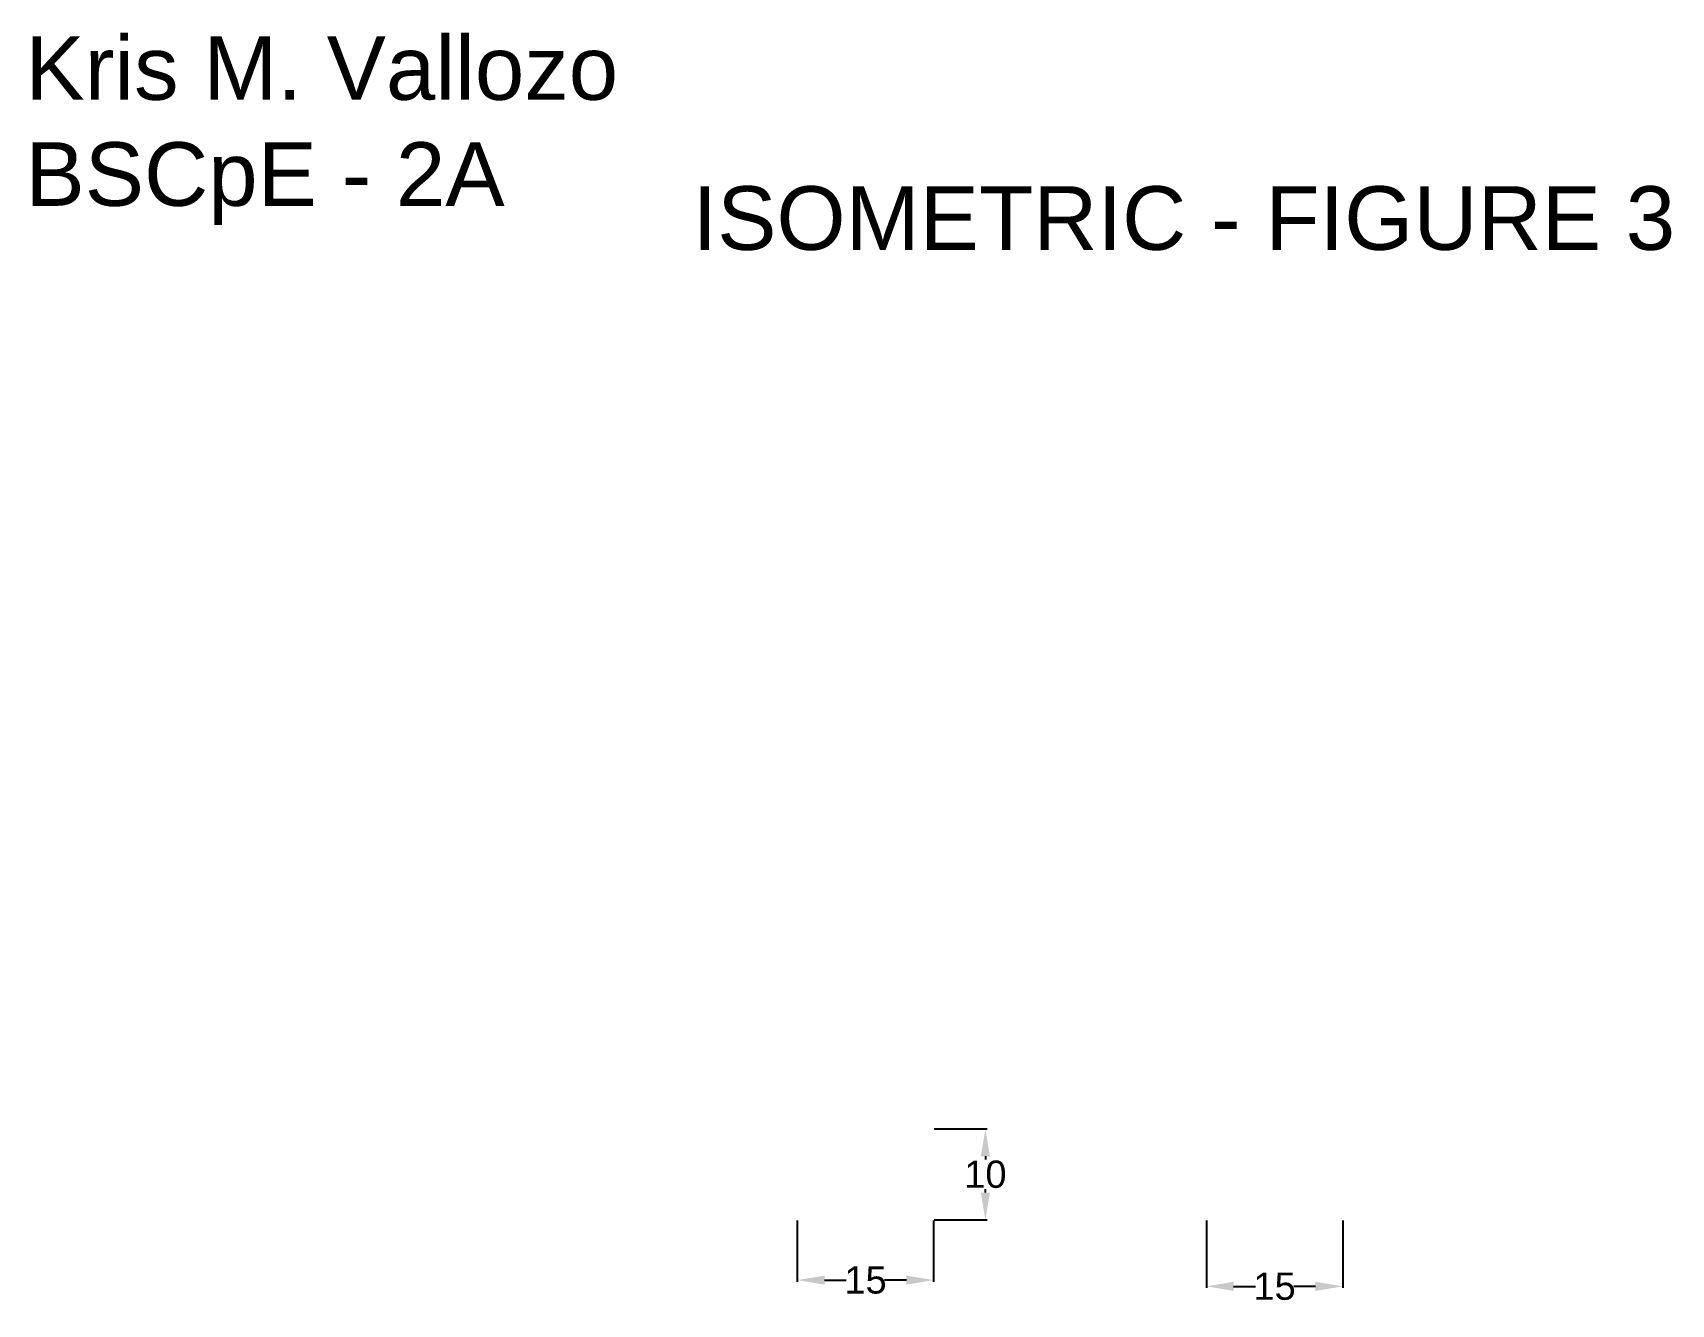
# Model space of a CAD drawing. Header units: inches. Extents: x -14 to 166, y -10 to 130.
import ezdxf

# ---------------------------------------------------------------- set-up
doc = ezdxf.new("R2010")
doc.units = ezdxf.units.IN
doc.header["$MEASUREMENT"] = 0
doc.styles.get("Standard").update_dxf_attribs({"font": 'arial.ttf'})
doc.dimstyles.get("Standard").update_dxf_attribs({"dimtxt": 3, "dimasz": 3, "dimexe": 0.18, "dimexo": 0.0625, "dimgap": 0.09, "dimtad": 0, "dimtih": 1, "dimtoh": 1, "dimdec": 0, "dimzin": 0, "dimdsep": 46, "dimtxsty": 'Standard', "dimcen": 0.09, "dimclrd": 254, "dimclre": 254, "dimadec": 0, "dimazin": 0, "dimtfac": 1, "dimtdec": 0, "dimtofl": 0, "dimtmove": 0, "dimatfit": 3, "dimfxl": 1, "dimtolj": 1, "dimtzin": 0, "dimarcsym": 0})

# ---------------------------------------------------------------- blocks, each defined once
blk = doc.blocks.new('*D1')
at = {"color": 254, "lineweight": -2, "transparency": 16777216}
for p, q in [((114.97, -0.43), (114.97, -7.87)), ((129.97, -0.43), (129.97, -7.87)), ((117.97, -7.69), (120.36, -7.69)), ((126.97, -7.69), (124.58, -7.69))]:
    blk.add_line(p, q, dxfattribs=at)
at = {"color": 254, "transparency": 16777216}
for points in [[(117.97, -7.19), (117.97, -8.19), (114.97, -7.69)], [(126.97, -7.19), (126.97, -8.19), (129.97, -7.69)]]:
    blk.add_solid(points, dxfattribs=at)
at = {"layer": 'Defpoints', "color": 0, "transparency": 16777216}
for p in [(114.97, -0.37), (129.97, -0.37), (129.97, -7.69)]:
    blk.add_point(p, dxfattribs=at)
at = {"color": 0, "transparency": 16777216, "insert": (122.47, -7.69), "char_height": 3, "attachment_point": 5}
blk.add_mtext('\\A1;15', dxfattribs=at)
blk = doc.blocks.new('*D2')
at = {"color": 254, "lineweight": -2, "transparency": 16777216}
for p, q in [((69.97, -0.43), (69.97, -7.18)), ((84.97, -0.43), (84.97, -7.18)), ((72.97, -7), (75.36, -7)), ((81.97, -7), (79.58, -7))]:
    blk.add_line(p, q, dxfattribs=at)
at = {"color": 254, "transparency": 16777216}
for points in [[(72.97, -6.5), (72.97, -7.5), (69.97, -7)], [(81.97, -6.5), (81.97, -7.5), (84.97, -7)]]:
    blk.add_solid(points, dxfattribs=at)
at = {"layer": 'Defpoints', "color": 0, "transparency": 16777216}
for p in [(69.97, -0.37), (84.97, -0.37), (84.97, -7)]:
    blk.add_point(p, dxfattribs=at)
at = {"color": 0, "transparency": 16777216, "insert": (77.47, -7), "char_height": 3, "attachment_point": 5}
blk.add_mtext('\\A1;15', dxfattribs=at)
blk = doc.blocks.new('*D3')
at = {"color": 254, "lineweight": -2, "transparency": 16777216}
for p, q in [((85.03, 9.63), (90.84, 9.63)), ((90.66, 6.63), (90.66, 6.26)), ((90.66, 2.63), (90.66, 3.01)), ((85.03, -0.37), (90.84, -0.37))]:
    blk.add_line(p, q, dxfattribs=at)
at = {"color": 254, "transparency": 16777216}
for points in [[(90.16, 6.63), (91.16, 6.63), (90.66, 9.63)], [(90.16, 2.63), (91.16, 2.63), (90.66, -0.37)]]:
    blk.add_solid(points, dxfattribs=at)
at = {"layer": 'Defpoints', "color": 0, "transparency": 16777216}
for p in [(84.97, 9.63), (84.97, -0.37), (90.66, -0.37)]:
    blk.add_point(p, dxfattribs=at)
at = {"color": 0, "transparency": 16777216, "insert": (90.66, 4.63), "char_height": 3, "attachment_point": 5}
blk.add_mtext('\\A1;10', dxfattribs=at)

msp = doc.modelspace()

# ---------------------------------------------------------------- texts
at = {"char_height": 7, "attachment_point": 1}
for s, width, heights, insert in [('Kris M. Vallozo\\PBSCpE - 2A', 89.699, [0], (-14.94, 129.86)), ('ISOMETRIC - FIGURE 3', 142.117, [20.73], (58.44, 113.35))]:
    msp.add_mtext_dynamic_manual_height_columns(s, width=width, gutter_width=35, heights=heights, dxfattribs=dict(at, insert=insert))

# ---------------------------------------------------------------- dimensions: what is measured, and where the dimension line sits
dim = msp.add_linear_dim(base=(90.66, -0.37), p1=(84.97, 9.63), p2=(84.97, -0.37), angle=90, dimstyle='Standard')
dim.commit()
dim.dimension.update_dxf_attribs({"geometry": '*D3', "text_midpoint": (90.66, 4.63)})
for base, p1, p2, picture, middle in [((84.97, -7), (69.97, -0.37), (84.97, -0.37), '*D2', (77.47, -7)), ((129.97, -7.69), (114.97, -0.37), (129.97, -0.37), '*D1', (122.47, -7.69))]:
    dim = msp.add_linear_dim(base=base, p1=p1, p2=p2, dimstyle='Standard')
    dim.commit()
    dim.dimension.update_dxf_attribs({"geometry": picture, "text_midpoint": middle})

doc.saveas('drawing.dxf')
